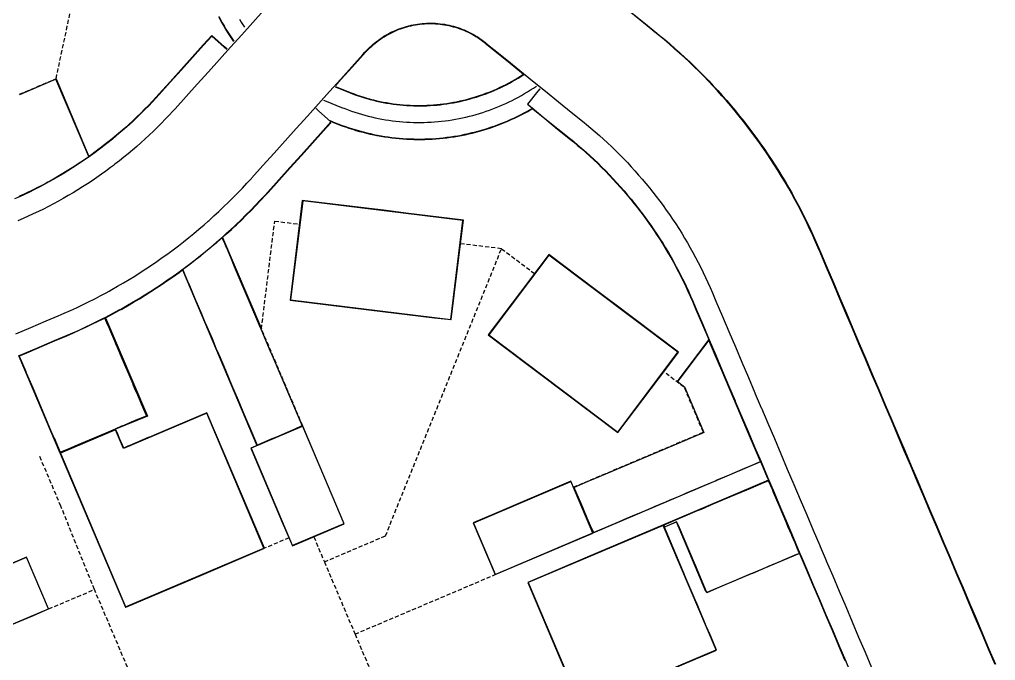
# Model space of a CAD drawing. Header units: metres. Extents: x 337936 to 338461, y 373266 to 374024.
# Drawn here: x 338154.7 to 338213.5, y 373407.8 to 373446.5 of the extents above; entities that cross this region are included whole.
import ezdxf

# ---------------------------------------------------------------- set-up
doc = ezdxf.new("R2010")
doc.units = ezdxf.units.M
doc.linetypes.add('DASHED2', pattern=[0.375, 0.25, -0.125])
for name, color, linetype in [('3D_LINES', 4, 'Continuous'), ('PLOTS EXTERNAL LEVEL', 3, 'Continuous'), ('PLOTS FFL', 1, 'Continuous')]:
    doc.layers.add(name, color=color, linetype=linetype)
doc.layers.add('GARAGES FFL', color=150, linetype='Continuous', lineweight=0)

msp = doc.modelspace()

# ---------------------------------------------------------------- linework, layer by layer
at = {"layer": '3D_LINES', "linetype": 'DASHED2'}
for points in [[(338156.926, 373442.923, 33.716), (338157.979, 373447.878, 33.675)], [(338154.721, 373441.987, 33.675), (338156.926, 373442.923, 33.716)], [(338169.301, 373427.842, 33.891), (338170.099, 373434.338, 33.863)], [(338170.099, 373434.338, 33.863), (338171.588, 373434.155, 33.825)], [(338183.767, 373432.672, 33.9), (338181.294, 373432.975, 33.825)], [(338176.773, 373415.36, 33.942), (338183.767, 373432.672, 33.9), (338183.767, 373432.672, 33.9)], [(338183.767, 373432.672, 33.9), (338185.757, 373431.172, 33.975)], [(338171.79, 373421.979, 33.9), (338169.301, 373427.842, 33.891)], [(338194.779, 373424.325, 34), (338193.542, 373425.257, 33.975)], [(338195.932, 373421.61, 34.02), (338194.779, 373424.325, 34)], [(338188.094, 373418.294, 34.05), (338195.932, 373421.61, 34.02)], [(338157.217, 373417.145, 33.858), (338155.9, 373420.247, 33.858)], [(338159.237, 373412.128, 33.855), (338157.217, 373417.145, 33.858)], [(338173.091, 373413.797, 33.923), (338176.773, 373415.36, 33.942)], [(338170.962, 373415.242, 33.9), (338169.483, 373414.614, 33.9)], [(338172.451, 373415.304, 33.9), (338173.091, 373413.797, 33.923)], [(338173.091, 373413.797, 33.923), (338174.94, 373409.44, 34)], [(338174.94, 373409.44, 34), (338183.386, 373413.025, 34.05)], [(338156.476, 373410.956, 33.75), (338159.237, 373412.128, 33.855)], [(338164.01, 373400.884, 34), (338159.237, 373412.128, 33.855)], [(338174.94, 373409.44, 34), (338176.349, 373406.122, 34)]]:
    msp.add_polyline3d(points, dxfattribs=at)
at = {"layer": '3D_LINES'}
for points in [[(338169.451, 373447.058, 33.756), (338168.781, 373446.315, 33.77), (338168.112, 373445.571, 33.785), (338167.443, 373444.828, 33.799), (338166.774, 373444.085, 33.811), (338166.105, 373443.342, 33.822), (338165.436, 373442.599, 33.831), (338164.767, 373441.856, 33.839), (338164.098, 373441.113, 33.846), (338163.97, 373440.972, 33.847), (338163.739, 373440.722, 33.849), (338163.505, 373440.476, 33.851), (338163.269, 373440.232, 33.852), (338163.029, 373439.992, 33.854), (338162.786, 373439.755, 33.855), (338162.54, 373439.521, 33.856), (338162.292, 373439.29, 33.857), (338162.04, 373439.062, 33.857), (338161.785, 373438.837, 33.858), (338161.528, 373438.616, 33.858), (338161.268, 373438.398, 33.858), (338161.005, 373438.183, 33.858), (338160.74, 373437.971, 33.857), (338160.471, 373437.762, 33.856), (338160.385, 373437.697, 33.856), (338160.202, 373437.559, 33.854), (338159.928, 373437.357, 33.851), (338159.665, 373437.168, 33.848), (338159.654, 373437.16, 33.848), (338159.374, 373436.965, 33.847), (338159.093, 373436.774, 33.845), (338158.81, 373436.586, 33.843), (338158.524, 373436.403, 33.841), (338158.237, 373436.223, 33.839), (338157.947, 373436.046, 33.837), (338157.655, 373435.873, 33.834), (338157.36, 373435.704, 33.831), (338157.064, 373435.539, 33.828), (338156.765, 373435.377, 33.825), (338156.465, 373435.22, 33.821), (338156.162, 373435.066, 33.817), (338155.858, 373434.915, 33.814), (338155.551, 373434.769, 33.81), (338155.243, 373434.627, 33.805), (338154.933, 373434.488, 33.801), (338154.62, 373434.353, 33.796)], [(338166.71, 373446.669, 33.768), (338166.813, 373446.475, 33.77), (338166.918, 373446.283, 33.773), (338167.027, 373446.092, 33.775), (338167.139, 373445.903, 33.777), (338167.254, 373445.716, 33.78), (338167.372, 373445.531, 33.782), (338167.493, 373445.348, 33.785), (338167.617, 373445.167, 33.787), (338167.62, 373445.163, 33.787)], [(338166.732, 373446.681, 33.768), (338166.835, 373446.487, 33.77), (338166.94, 373446.295, 33.773), (338167.049, 373446.105, 33.775), (338167.16, 373445.916, 33.777), (338167.275, 373445.729, 33.78), (338167.393, 373445.545, 33.782), (338167.514, 373445.362, 33.785), (338167.638, 373445.181, 33.787), (338167.641, 373445.177, 33.787)], [(338167.975, 373446.502, 33.785), (338168.084, 373446.323, 33.785), (338168.196, 373446.145, 33.784), (338168.27, 373446.031, 33.784)], [(338213.512, 373407.608, 34.09), (338213.121, 373408.529, 34.095), (338212.73, 373409.449, 34.099), (338212.34, 373410.37, 34.102), (338211.949, 373411.291, 34.104), (338211.558, 373412.211, 34.105), (338211.168, 373413.132, 34.104), (338210.777, 373414.052, 34.103), (338210.386, 373414.973, 34.101), (338209.995, 373415.893, 34.098), (338209.605, 373416.814, 34.094), (338209.214, 373417.734, 34.089), (338208.823, 373418.655, 34.083), (338208.432, 373419.575, 34.076), (338208.042, 373420.496, 34.068), (338207.651, 373421.416, 34.059), (338207.26, 373422.337, 34.049), (338206.87, 373423.257, 34.039), (338206.479, 373424.178, 34.029), (338206.088, 373425.098, 34.018), (338205.697, 373426.019, 34.008), (338205.307, 373426.939, 33.998), (338204.916, 373427.86, 33.988), (338204.525, 373428.78, 33.978), (338204.134, 373429.701, 33.968), (338203.744, 373430.621, 33.958), (338203.353, 373431.542, 33.948), (338202.962, 373432.462, 33.938), (338202.849, 373432.728, 33.935), (338202.69, 373433.096, 33.931), (338202.526, 373433.464, 33.927), (338202.357, 373433.831, 33.924), (338202.184, 373434.195, 33.92), (338202.007, 373434.557, 33.916), (338201.825, 373434.917, 33.913), (338201.639, 373435.275, 33.909), (338201.449, 373435.63, 33.905), (338201.254, 373435.984, 33.902), (338201.055, 373436.334, 33.898), (338200.852, 373436.683, 33.894), (338200.644, 373437.029, 33.891), (338200.433, 373437.372, 33.887), (338200.217, 373437.713, 33.884), (338199.997, 373438.051, 33.88), (338199.774, 373438.387, 33.876), (338199.546, 373438.719, 33.873), (338199.314, 373439.049, 33.869), (338199.078, 373439.377, 33.865), (338198.839, 373439.701, 33.862), (338198.595, 373440.022, 33.858), (338198.348, 373440.341, 33.854), (338198.096, 373440.656, 33.851), (338197.841, 373440.969, 33.847), (338197.582, 373441.278, 33.843), (338197.32, 373441.584, 33.84), (338197.054, 373441.887, 33.836), (338196.784, 373442.187, 33.832), (338196.511, 373442.483, 33.829), (338196.234, 373442.776, 33.825), (338195.953, 373443.066, 33.821), (338195.669, 373443.353, 33.818), (338195.382, 373443.636, 33.814), (338195.091, 373443.915, 33.81), (338194.797, 373444.191, 33.807), (338194.5, 373444.463, 33.803), (338194.199, 373444.732, 33.8), (338193.895, 373444.997, 33.796), (338193.588, 373445.259, 33.792), (338193.279, 373445.516, 33.789), (338193.108, 373445.655, 33.787), (338192.329, 373446.285, 33.776), (338191.552, 373446.915, 33.766)], [(338191.568, 373446.934, 33.766), (338192.345, 373446.305, 33.776), (338193.123, 373445.675, 33.787), (338193.294, 373445.535, 33.789), (338193.604, 373445.278, 33.792), (338193.911, 373445.016, 33.796), (338194.216, 373444.751, 33.8), (338194.516, 373444.482, 33.803), (338194.814, 373444.209, 33.807), (338195.108, 373443.933, 33.81), (338195.399, 373443.654, 33.814), (338195.687, 373443.37, 33.818), (338195.971, 373443.084, 33.821), (338196.252, 373442.794, 33.825), (338196.529, 373442.5, 33.829), (338196.802, 373442.204, 33.832), (338197.072, 373441.904, 33.836), (338197.339, 373441.6, 33.84), (338197.602, 373441.294, 33.843), (338197.861, 373440.985, 33.847), (338198.116, 373440.672, 33.851), (338198.367, 373440.356, 33.854), (338198.615, 373440.037, 33.858), (338198.859, 373439.716, 33.862), (338199.098, 373439.391, 33.865), (338199.334, 373439.064, 33.869), (338199.566, 373438.734, 33.873), (338199.794, 373438.401, 33.876), (338200.018, 373438.065, 33.88), (338200.238, 373437.726, 33.884), (338200.454, 373437.385, 33.887), (338200.666, 373437.042, 33.891), (338200.873, 373436.695, 33.894), (338201.077, 373436.347, 33.898), (338201.276, 373435.996, 33.902), (338201.47, 373435.642, 33.905), (338201.661, 373435.287, 33.909), (338201.847, 373434.929, 33.913), (338202.029, 373434.568, 33.916), (338202.207, 373434.206, 33.92), (338202.38, 373433.841, 33.924), (338202.549, 373433.475, 33.927), (338202.713, 373433.106, 33.931), (338202.872, 373432.738, 33.935), (338202.985, 373432.472, 33.938), (338203.376, 373431.551, 33.948), (338203.767, 373430.631, 33.958), (338204.157, 373429.71, 33.968), (338204.548, 373428.79, 33.978), (338204.939, 373427.869, 33.988), (338205.33, 373426.949, 33.998), (338205.72, 373426.028, 34.008), (338206.111, 373425.108, 34.018), (338206.502, 373424.187, 34.029), (338206.893, 373423.267, 34.039), (338207.283, 373422.346, 34.049), (338207.674, 373421.426, 34.059), (338208.065, 373420.505, 34.068), (338208.455, 373419.585, 34.076), (338208.846, 373418.664, 34.083), (338209.237, 373417.744, 34.089), (338209.628, 373416.823, 34.094), (338210.018, 373415.903, 34.098), (338210.409, 373414.982, 34.101), (338210.8, 373414.062, 34.103), (338211.191, 373413.141, 34.104), (338211.581, 373412.221, 34.105), (338211.972, 373411.3, 34.104), (338212.363, 373410.38, 34.102), (338212.753, 373409.459, 34.099), (338213.144, 373408.539, 34.095), (338213.535, 373407.618, 34.09)], [(338154.489, 373427.536, 33.759), (338155.41, 373427.927, 33.772), (338156.33, 373428.317, 33.786), (338157.056, 373428.625, 33.796), (338157.421, 373428.783, 33.801), (338157.787, 373428.946, 33.805), (338158.15, 373429.113, 33.809), (338158.511, 373429.285, 33.813), (338158.871, 373429.461, 33.817), (338159.226, 373429.641, 33.82), (338159.291, 373429.674, 33.821), (338159.583, 373429.827, 33.825), (338159.935, 373430.015, 33.831), (338160.114, 373430.113, 33.833), (338160.287, 373430.209, 33.835), (338160.634, 373430.406, 33.838), (338160.98, 373430.608, 33.84), (338161.323, 373430.814, 33.843), (338161.663, 373431.024, 33.845), (338162.001, 373431.238, 33.847), (338162.337, 373431.456, 33.849), (338162.67, 373431.678, 33.851), (338162.998, 373431.904, 33.852), (338163.004, 373431.908, 33.852), (338163.327, 373432.135, 33.851), (338163.65, 373432.368, 33.85), (338163.763, 373432.451, 33.85), (338163.974, 373432.608, 33.851), (338164.292, 373432.849, 33.852), (338164.608, 373433.095, 33.852), (338164.921, 373433.344, 33.853), (338165.23, 373433.598, 33.853), (338165.537, 373433.855, 33.853), (338165.84, 373434.115, 33.853), (338166.096, 373434.34, 33.852), (338166.142, 373434.381, 33.853), (338166.438, 373434.648, 33.854), (338166.731, 373434.918, 33.856), (338166.788, 373434.971, 33.856), (338167.023, 373435.195, 33.855), (338167.31, 373435.473, 33.854), (338167.594, 373435.755, 33.853), (338167.874, 373436.04, 33.851), (338168.151, 373436.329, 33.85), (338168.425, 373436.621, 33.848), (338168.694, 373436.915, 33.846), (338168.723, 373436.947, 33.846), (338169.392, 373437.691, 33.839), (338170.061, 373438.434, 33.831), (338170.73, 373439.177, 33.822), (338171.399, 373439.92, 33.811), (338172.068, 373440.664, 33.799), (338172.738, 373441.407, 33.785), (338173.407, 373442.15, 33.77), (338174.076, 373442.893, 33.756), (338174.745, 373443.636, 33.741), (338175.414, 373444.379, 33.726), (338175.539, 373444.518, 33.723), (338175.635, 373444.621, 33.721), (338175.729, 373444.719, 33.719), (338175.827, 373444.814, 33.717), (338175.926, 373444.906, 33.715), (338176.028, 373444.996, 33.713), (338176.132, 373445.083, 33.711), (338176.239, 373445.168, 33.71), (338176.347, 373445.249, 33.708), (338176.458, 373445.328, 33.707), (338176.571, 373445.404, 33.705), (338176.685, 373445.477, 33.704), (338176.802, 373445.547, 33.703), (338176.92, 373445.615, 33.702), (338177.04, 373445.679, 33.701), (338177.161, 373445.74, 33.7), (338177.284, 373445.797, 33.7), (338177.409, 373445.852, 33.699), (338177.534, 373445.903, 33.698), (338177.662, 373445.952, 33.698), (338177.79, 373445.996, 33.698), (338177.919, 373446.038, 33.697), (338178.05, 373446.076, 33.697), (338178.181, 373446.111, 33.697), (338178.313, 373446.143, 33.697), (338178.446, 373446.171, 33.698), (338178.58, 373446.195, 33.698), (338178.714, 373446.217, 33.698), (338178.849, 373446.234, 33.699), (338178.984, 373446.249, 33.699), (338179.119, 373446.259, 33.7), (338179.255, 373446.267, 33.701), (338179.391, 373446.271, 33.701), (338179.527, 373446.271, 33.702), (338179.663, 373446.268, 33.703), (338179.798, 373446.261, 33.704), (338179.934, 373446.251, 33.704), (338180.069, 373446.237, 33.705), (338180.204, 373446.22, 33.706), (338180.338, 373446.2, 33.706), (338180.472, 373446.176, 33.707), (338180.605, 373446.148, 33.708), (338180.737, 373446.118, 33.709), (338180.869, 373446.083, 33.709), (338181, 373446.046, 33.71), (338181.129, 373446.005, 33.711), (338181.258, 373445.961, 33.712), (338181.385, 373445.913, 33.712), (338181.511, 373445.862, 33.713), (338181.636, 373445.808, 33.714), (338181.759, 373445.751, 33.715), (338181.881, 373445.691, 33.716), (338182.001, 373445.627, 33.716), (338182.119, 373445.561, 33.717), (338182.236, 373445.491, 33.718), (338182.351, 373445.419, 33.719), (338182.464, 373445.343, 33.719), (338182.575, 373445.265, 33.72), (338182.684, 373445.184, 33.721), (338182.794, 373445.097, 33.722), (338182.8, 373445.093, 33.722), (338183.309, 373444.68, 33.725), (338184.086, 373444.051, 33.732), (338184.863, 373443.422, 33.739), (338185.641, 373442.792, 33.747), (338186.418, 373442.163, 33.756), (338187.195, 373441.534, 33.766), (338187.972, 373440.904, 33.776), (338188.748, 373440.276, 33.787), (338188.896, 373440.155, 33.789), (338189.155, 373439.939, 33.793), (338189.411, 373439.721, 33.796), (338189.664, 373439.499, 33.8), (338189.914, 373439.275, 33.804), (338190.161, 373439.047, 33.808), (338190.406, 373438.816, 33.812), (338190.647, 373438.582, 33.816), (338190.885, 373438.344, 33.819), (338191.121, 373438.104, 33.823), (338191.353, 373437.861, 33.827), (338191.582, 373437.615, 33.831), (338191.808, 373437.366, 33.835), (338192.031, 373437.114, 33.839), (338192.251, 373436.86, 33.842), (338192.467, 373436.602, 33.846), (338192.68, 373436.342, 33.85), (338192.89, 373436.079, 33.854), (338193.097, 373435.814, 33.858), (338193.3, 373435.546, 33.862), (338193.499, 373435.275, 33.866), (338193.696, 373435.002, 33.869), (338193.888, 373434.727, 33.873), (338194.078, 373434.449, 33.877), (338194.263, 373434.169, 33.881), (338194.446, 373433.886, 33.885), (338194.624, 373433.601, 33.889), (338194.799, 373433.314, 33.892), (338194.97, 373433.024, 33.896), (338195.138, 373432.733, 33.9), (338195.302, 373432.439, 33.904), (338195.462, 373432.144, 33.908), (338195.618, 373431.846, 33.912), (338195.771, 373431.546, 33.915), (338195.92, 373431.245, 33.919), (338196.065, 373430.941, 33.923), (338196.206, 373430.636, 33.927), (338196.343, 373430.329, 33.931), (338196.478, 373430.018, 33.935), (338196.692, 373429.513, 33.94), (338197.083, 373428.592, 33.95), (338197.474, 373427.672, 33.96), (338197.864, 373426.751, 33.971), (338198.255, 373425.831, 33.981), (338198.646, 373424.91, 33.991), (338199.037, 373423.99, 34.001), (338199.061, 373423.931, 34.002), (338199.418, 373423.09, 33.911), (338199.427, 373423.069, 33.911), (338199.818, 373422.149, 33.921), (338200.209, 373421.228, 33.931), (338200.599, 373420.308, 33.941), (338200.99, 373419.387, 33.951), (338201.381, 373418.467, 33.961), (338201.772, 373417.546, 33.97), (338202.162, 373416.626, 33.978), (338202.553, 373415.705, 33.985), (338202.944, 373414.785, 33.99), (338202.974, 373414.713, 33.991), (338203.331, 373413.872, 34.095), (338203.335, 373413.864, 34.095), (338203.725, 373412.944, 34.099), (338204.116, 373412.023, 34.102), (338204.507, 373411.103, 34.104), (338204.898, 373410.182, 34.105), (338205.288, 373409.262, 34.104), (338205.679, 373408.341, 34.103), (338206.07, 373407.421, 34.101)], [(338173.774, 373442.521, 33.763), (338174.094, 373442.876, 33.756), (338174.764, 373443.619, 33.741), (338175.433, 373444.363, 33.726), (338175.558, 373444.501, 33.723), (338175.653, 373444.604, 33.721), (338175.747, 373444.701, 33.719), (338175.844, 373444.796, 33.717), (338175.943, 373444.888, 33.715), (338176.044, 373444.977, 33.713), (338176.148, 373445.064, 33.711), (338176.254, 373445.148, 33.71), (338176.362, 373445.229, 33.708), (338176.472, 373445.308, 33.707), (338176.584, 373445.383, 33.705), (338176.699, 373445.456, 33.704), (338176.814, 373445.526, 33.703), (338176.932, 373445.593, 33.702), (338177.051, 373445.656, 33.701), (338177.172, 373445.717, 33.7), (338177.295, 373445.775, 33.7), (338177.418, 373445.829, 33.699), (338177.544, 373445.88, 33.698), (338177.67, 373445.928, 33.698), (338177.798, 373445.973, 33.698), (338177.927, 373446.014, 33.697), (338178.056, 373446.052, 33.697), (338178.187, 373446.087, 33.697), (338178.319, 373446.118, 33.697), (338178.451, 373446.146, 33.698), (338178.584, 373446.171, 33.698), (338178.718, 373446.192, 33.698), (338178.852, 373446.209, 33.699), (338178.986, 373446.224, 33.699), (338179.121, 373446.234, 33.7), (338179.256, 373446.242, 33.701), (338179.391, 373446.246, 33.701), (338179.526, 373446.246, 33.702), (338179.662, 373446.243, 33.703), (338179.797, 373446.236, 33.704), (338179.932, 373446.226, 33.704), (338180.066, 373446.213, 33.705), (338180.2, 373446.196, 33.706), (338180.334, 373446.175, 33.706), (338180.467, 373446.151, 33.707), (338180.6, 373446.124, 33.708), (338180.731, 373446.093, 33.709), (338180.862, 373446.059, 33.709), (338180.992, 373446.022, 33.71), (338181.121, 373445.981, 33.711), (338181.249, 373445.937, 33.712), (338181.376, 373445.89, 33.712), (338181.501, 373445.839, 33.713), (338181.625, 373445.785, 33.714), (338181.748, 373445.729, 33.715), (338181.869, 373445.668, 33.716), (338181.989, 373445.605, 33.716), (338182.107, 373445.539, 33.717), (338182.223, 373445.47, 33.718), (338182.337, 373445.398, 33.719), (338182.45, 373445.323, 33.719), (338182.561, 373445.245, 33.72), (338182.669, 373445.164, 33.721), (338182.779, 373445.078, 33.722), (338182.784, 373445.073, 33.722), (338183.293, 373444.661, 33.725), (338184.071, 373444.032, 33.732), (338184.848, 373443.402, 33.739), (338185.1, 373443.198, 33.741)], [(338167.214, 373444.681, 33.821), (338167.053, 373444.826, 33.827), (338166.31, 373445.495, 33.852), (338165.817, 373444.947, 33.861), (338165.148, 373444.204, 33.872), (338164.479, 373443.461, 33.881), (338163.809, 373442.717, 33.889), (338163.14, 373441.974, 33.896), (338162.961, 373441.777, 33.897), (338162.735, 373441.535, 33.899), (338162.507, 373441.296, 33.901), (338162.276, 373441.06, 33.903), (338162.041, 373440.828, 33.904), (338161.804, 373440.598, 33.905), (338161.564, 373440.371, 33.906), (338161.321, 373440.147, 33.907), (338161.074, 373439.927, 33.907), (338160.826, 373439.71, 33.908), (338160.574, 373439.496, 33.908), (338160.319, 373439.285, 33.908), (338160.062, 373439.077, 33.907), (338159.802, 373438.873, 33.907), (338159.605, 373438.722, 33.906), (338159.605, 373438.722, 33.906), (338159.54, 373438.672, 33.906), (338159.275, 373438.475, 33.905), (338159.008, 373438.281, 33.904), (338158.922, 373438.22, 33.903), (338158.922, 373438.22, 33.903), (338158.738, 373438.091, 33.902), (338158.465, 373437.904, 33.901), (338158.19, 373437.72, 33.899), (338157.913, 373437.54, 33.897), (338157.634, 373437.364, 33.895), (338157.352, 373437.192, 33.892), (338157.068, 373437.023, 33.889), (338156.782, 373436.857, 33.887), (338156.494, 373436.696, 33.883), (338156.204, 373436.538, 33.88), (338155.912, 373436.384, 33.877), (338155.617, 373436.233, 33.873), (338155.321, 373436.087, 33.869), (338155.023, 373435.944, 33.865), (338154.723, 373435.805, 33.86), (338154.422, 373435.67, 33.856)], [(338167.231, 373444.699, 33.821), (338167.07, 373444.844, 33.827), (338166.308, 373445.53, 33.852), (338165.798, 373444.964, 33.861), (338165.129, 373444.22, 33.872), (338164.46, 373443.477, 33.881), (338163.791, 373442.734, 33.889), (338163.122, 373441.991, 33.896), (338162.942, 373441.794, 33.897), (338162.717, 373441.552, 33.899), (338162.489, 373441.314, 33.901), (338162.258, 373441.078, 33.903), (338162.024, 373440.845, 33.904), (338161.787, 373440.616, 33.905), (338161.547, 373440.389, 33.906), (338161.304, 373440.166, 33.907), (338161.058, 373439.946, 33.907), (338160.809, 373439.729, 33.908), (338160.558, 373439.515, 33.908), (338160.304, 373439.304, 33.908), (338160.047, 373439.097, 33.907), (338159.787, 373438.893, 33.907), (338159.59, 373438.742, 33.906), (338159.525, 373438.692, 33.906), (338159.26, 373438.495, 33.905), (338158.993, 373438.301, 33.904), (338158.907, 373438.241, 33.903), (338158.904, 373438.238, 33.903)], [(338173.751, 373442.425, 33.764), (338173.935, 373442.35, 33.763), (338174.498, 373442.122, 33.759), (338174.688, 373442.048, 33.758), (338174.878, 373441.976, 33.757), (338175.069, 373441.909, 33.756), (338175.262, 373441.844, 33.755), (338175.456, 373441.783, 33.754), (338175.651, 373441.726, 33.753), (338175.799, 373441.684, 33.752), (338175.847, 373441.671, 33.752), (338176.044, 373441.621, 33.751), (338176.242, 373441.574, 33.751), (338176.44, 373441.53, 33.75), (338176.639, 373441.49, 33.75), (338176.839, 373441.453, 33.749), (338177.04, 373441.42, 33.749), (338177.241, 373441.391, 33.748), (338177.442, 373441.365, 33.748), (338177.644, 373441.343, 33.748), (338177.847, 373441.324, 33.747), (338178.049, 373441.309, 33.747), (338178.252, 373441.297, 33.746), (338178.455, 373441.289, 33.746), (338178.659, 373441.285, 33.745), (338178.862, 373441.284, 33.745), (338179.065, 373441.287, 33.744), (338179.268, 373441.294, 33.744), (338179.471, 373441.304, 33.743), (338179.674, 373441.317, 33.743), (338179.877, 373441.335, 33.743), (338180.079, 373441.355, 33.742), (338180.281, 373441.38, 33.742), (338180.482, 373441.408, 33.741), (338180.683, 373441.439, 33.741), (338180.883, 373441.474, 33.74), (338181.082, 373441.513, 33.74), (338181.281, 373441.555, 33.739), (338181.479, 373441.601, 33.739), (338181.676, 373441.65, 33.738), (338181.873, 373441.703, 33.738), (338182.068, 373441.759, 33.738), (338182.262, 373441.818, 33.737), (338182.456, 373441.881, 33.737), (338182.648, 373441.948, 33.736), (338182.839, 373442.018, 33.736), (338183.028, 373442.091, 33.735), (338183.137, 373442.135, 33.735), (338183.325, 373442.213, 33.736), (338183.511, 373442.295, 33.736), (338183.695, 373442.38, 33.737), (338183.878, 373442.468, 33.737), (338184.06, 373442.56, 33.738), (338184.24, 373442.654, 33.739), (338184.418, 373442.752, 33.739), (338184.594, 373442.853, 33.74), (338184.769, 373442.958, 33.74), (338184.941, 373443.065, 33.741), (338185.112, 373443.175, 33.742)], [(338173.761, 373442.448, 33.764), (338173.944, 373442.373, 33.763), (338174.508, 373442.145, 33.759), (338174.697, 373442.071, 33.758), (338174.886, 373442, 33.757), (338175.078, 373441.932, 33.756), (338175.27, 373441.868, 33.755), (338175.463, 373441.807, 33.754), (338175.658, 373441.75, 33.753), (338175.805, 373441.709, 33.752), (338175.853, 373441.696, 33.752), (338176.05, 373441.645, 33.751), (338176.247, 373441.598, 33.751), (338176.445, 373441.555, 33.75), (338176.644, 373441.515, 33.75), (338176.843, 373441.478, 33.749), (338177.044, 373441.445, 33.749), (338177.244, 373441.416, 33.748), (338177.445, 373441.39, 33.748), (338177.647, 373441.368, 33.748), (338177.849, 373441.349, 33.747), (338178.051, 373441.334, 33.747), (338178.254, 373441.322, 33.746), (338178.456, 373441.314, 33.746), (338178.659, 373441.31, 33.745), (338178.862, 373441.309, 33.745), (338179.065, 373441.312, 33.744), (338179.267, 373441.319, 33.744), (338179.47, 373441.329, 33.743), (338179.672, 373441.342, 33.743), (338179.874, 373441.359, 33.743), (338180.076, 373441.38, 33.742), (338180.277, 373441.405, 33.742), (338180.478, 373441.432, 33.741), (338180.679, 373441.464, 33.741), (338180.878, 373441.499, 33.74), (338181.077, 373441.537, 33.74), (338181.276, 373441.58, 33.739), (338181.473, 373441.625, 33.739), (338181.67, 373441.674, 33.738), (338181.866, 373441.727, 33.738), (338182.061, 373441.783, 33.738), (338182.255, 373441.842, 33.737), (338182.448, 373441.905, 33.737), (338182.639, 373441.971, 33.736), (338182.83, 373442.041, 33.736), (338183.019, 373442.114, 33.735), (338183.128, 373442.158, 33.735), (338183.315, 373442.236, 33.736), (338183.5, 373442.318, 33.736), (338183.685, 373442.402, 33.737), (338183.867, 373442.491, 33.737), (338184.048, 373442.582, 33.738), (338184.228, 373442.676, 33.739), (338184.405, 373442.774, 33.739), (338184.581, 373442.875, 33.74), (338184.756, 373442.979, 33.74), (338184.928, 373443.086, 33.741), (338185.098, 373443.196, 33.742)], [(338173.047, 373441.631, 33.782), (338173.21, 373441.565, 33.782), (338174.123, 373441.195, 33.78), (338174.321, 373441.117, 33.779), (338174.519, 373441.043, 33.779), (338174.719, 373440.972, 33.779), (338174.92, 373440.904, 33.778), (338175.123, 373440.839, 33.778), (338175.326, 373440.779, 33.777), (338175.53, 373440.721, 33.777), (338175.736, 373440.667, 33.776), (338175.942, 373440.617, 33.776), (338176.149, 373440.57, 33.775), (338176.357, 373440.526, 33.775), (338176.565, 373440.487, 33.775), (338176.774, 373440.45, 33.774), (338176.984, 373440.417, 33.774), (338177.194, 373440.388, 33.773), (338177.405, 373440.363, 33.773), (338177.616, 373440.341, 33.772), (338177.827, 373440.322, 33.772), (338178.039, 373440.308, 33.772), (338178.251, 373440.296, 33.771), (338178.463, 373440.289, 33.771), (338178.675, 373440.285, 33.77), (338178.888, 373440.284, 33.77), (338179.1, 373440.288, 33.769), (338179.312, 373440.295, 33.769), (338179.524, 373440.305, 33.768), (338179.736, 373440.319, 33.768), (338179.947, 373440.337, 33.768), (338180.158, 373440.358, 33.767), (338180.369, 373440.383, 33.767), (338180.579, 373440.411, 33.766), (338180.789, 373440.443, 33.766), (338180.999, 373440.479, 33.765), (338181.207, 373440.518, 33.765), (338181.415, 373440.561, 33.765), (338181.622, 373440.607, 33.764), (338181.829, 373440.657, 33.764), (338182.034, 373440.71, 33.763), (338182.238, 373440.767, 33.763), (338182.442, 373440.827, 33.762), (338182.644, 373440.891, 33.762), (338182.846, 373440.958, 33.762), (338183.046, 373441.028, 33.761), (338183.245, 373441.102, 33.761), (338183.443, 373441.179, 33.76), (338183.639, 373441.26, 33.76), (338183.834, 373441.344, 33.759), (338184.027, 373441.431, 33.759), (338184.219, 373441.522, 33.758), (338184.41, 373441.616, 33.758), (338184.599, 373441.713, 33.758), (338184.786, 373441.813, 33.757), (338184.971, 373441.916, 33.757), (338185.155, 373442.023, 33.756), (338185.336, 373442.133, 33.756), (338185.516, 373442.245, 33.755), (338185.694, 373442.361, 33.755), (338185.87, 373442.48, 33.755)], [(338186.085, 373442.319, 33.773), (338185.959, 373442.164, 33.778), (338185.33, 373441.387, 33.803), (338185.607, 373441.162, 33.806), (338186.384, 373440.533, 33.816), (338187.161, 373439.903, 33.826), (338187.939, 373439.274, 33.837), (338188.118, 373439.128, 33.839), (338188.369, 373438.918, 33.843), (338188.617, 373438.705, 33.847), (338188.863, 373438.488, 33.851), (338189.105, 373438.269, 33.855), (338189.345, 373438.046, 33.859), (338189.582, 373437.821, 33.863), (338189.816, 373437.592, 33.867), (338190.047, 373437.36, 33.871), (338190.275, 373437.125, 33.875), (338190.5, 373436.888, 33.879), (338190.722, 373436.647, 33.883), (338190.941, 373436.404, 33.886), (338191.156, 373436.157, 33.89), (338191.368, 373435.908, 33.894), (338191.578, 373435.657, 33.898), (338191.783, 373435.402, 33.902), (338191.986, 373435.145, 33.906), (338192.185, 373434.885, 33.91), (338192.381, 373434.623, 33.914), (338192.573, 373434.358, 33.918), (338192.762, 373434.091, 33.922), (338192.947, 373433.821, 33.926), (338193.129, 373433.549, 33.93), (338193.308, 373433.275, 33.934), (338193.482, 373432.998, 33.938), (338193.653, 373432.719, 33.941), (338193.821, 373432.438, 33.945), (338193.985, 373432.155, 33.949), (338194.145, 373431.87, 33.953), (338194.302, 373431.582, 33.957), (338194.454, 373431.293, 33.961), (338194.603, 373431.002, 33.965), (338194.749, 373430.708, 33.969), (338194.89, 373430.413, 33.973), (338195.028, 373430.116, 33.977), (338195.161, 373429.818, 33.981), (338195.291, 373429.517, 33.985), (338195.502, 373429.021, 33.99), (338195.893, 373428.1, 34), (338196.283, 373427.18, 34.01), (338196.674, 373426.259, 34.02), (338197.065, 373425.339, 34.031), (338197.456, 373424.418, 34.041), (338197.846, 373423.498, 34.051), (338197.876, 373423.428, 34.052), (338197.876, 373423.428, 34.052), (338198.233, 373422.587, 34.061), (338198.233, 373422.587, 34.061), (338198.237, 373422.577, 34.061), (338198.628, 373421.657, 34.071), (338199.018, 373420.736, 34.081), (338199.409, 373419.815, 34.091), (338199.8, 373418.895, 34.101), (338200.191, 373417.974, 34.111), (338200.581, 373417.054, 34.12), (338200.972, 373416.133, 34.128), (338201.363, 373415.213, 34.135), (338201.754, 373414.292, 34.14), (338201.789, 373414.21, 34.141), (338201.789, 373414.21, 34.141), (338202.144, 373413.372, 34.145), (338202.146, 373413.369, 34.145), (338202.146, 373413.369, 34.145), (338202.535, 373412.451, 34.149), (338202.926, 373411.531, 34.152), (338203.316, 373410.61, 34.154), (338203.707, 373409.69, 34.155), (338204.098, 373408.769, 34.154), (338204.489, 373407.849, 34.153), (338204.879, 373406.928, 34.151)], [(338154.669, 373426.213, 33.809), (338154.993, 373426.35, 33.814), (338155.913, 373426.741, 33.827), (338156.834, 373427.132, 33.841), (338157.557, 373427.439, 33.851), (338157.933, 373427.601, 33.855), (338158.307, 373427.768, 33.86), (338158.679, 373427.939, 33.864), (338159.049, 373428.115, 33.868), (338159.417, 373428.295, 33.871), (338159.783, 373428.479, 33.875), (338159.88, 373428.529, 33.876), (338160.147, 373428.668, 33.878), (338160.508, 373428.861, 33.881), (338160.736, 373428.986, 33.883), (338160.736, 373428.986, 33.883), (338160.867, 373429.058, 33.884), (338161.223, 373429.26, 33.887), (338161.577, 373429.465, 33.89), (338161.929, 373429.675, 33.892), (338162.278, 373429.89, 33.895), (338162.625, 373430.108, 33.897), (338162.969, 373430.33, 33.899), (338163.31, 373430.557, 33.9), (338163.648, 373430.787, 33.902), (338163.737, 373430.849, 33.902), (338163.984, 373431.022, 33.903), (338164.317, 373431.261, 33.904), (338164.526, 373431.414, 33.905), (338164.526, 373431.414, 33.905), (338164.647, 373431.503, 33.905), (338164.974, 373431.749, 33.906), (338165.299, 373432, 33.907), (338165.62, 373432.254, 33.907), (338165.938, 373432.512, 33.908), (338166.253, 373432.774, 33.908), (338166.565, 373433.039, 33.908), (338166.874, 373433.308, 33.907), (338166.952, 373433.377, 33.907), (338166.952, 373433.377, 33.907), (338167.179, 373433.581, 33.907), (338167.482, 373433.857, 33.906), (338167.669, 373434.032, 33.906), (338167.669, 373434.032, 33.906), (338167.781, 373434.137, 33.906), (338168.076, 373434.421, 33.905), (338168.368, 373434.708, 33.903), (338168.657, 373434.998, 33.902), (338168.942, 373435.292, 33.901), (338169.224, 373435.59, 33.899), (338169.502, 373435.89, 33.897), (338169.68, 373436.086, 33.896), (338170.349, 373436.829, 33.889), (338171.018, 373437.572, 33.881), (338171.687, 373438.315, 33.872), (338172.357, 373439.059, 33.861), (338173.026, 373439.802, 33.849), (338173.488, 373440.315, 33.839), (338172.745, 373440.984, 33.814), (338172.575, 373441.137, 33.809)], [(338173.411, 373440.384, 33.837), (338173.422, 373440.4, 33.836), (338173.748, 373440.268, 33.826), (338173.954, 373440.187, 33.819), (338174.161, 373440.109, 33.813), (338174.369, 373440.035, 33.806), (338174.579, 373439.963, 33.8), (338174.789, 373439.896, 33.794), (338175.001, 373439.832, 33.787), (338175.214, 373439.771, 33.781), (338175.428, 373439.714, 33.774), (338175.642, 373439.66, 33.768), (338175.858, 373439.61, 33.762), (338176.074, 373439.563, 33.755), (338176.257, 373439.527, 33.75), (338176.291, 373439.52, 33.75), (338176.509, 373439.481, 33.749), (338176.727, 373439.445, 33.749), (338176.946, 373439.413, 33.749), (338177.165, 373439.384, 33.748), (338177.385, 373439.359, 33.748), (338177.605, 373439.337, 33.747), (338177.826, 373439.32, 33.747), (338178.047, 373439.305, 33.746), (338178.268, 373439.295, 33.746), (338178.489, 373439.288, 33.746), (338178.71, 373439.284, 33.745), (338178.931, 373439.285, 33.745), (338179.152, 373439.289, 33.744), (338179.374, 373439.296, 33.744), (338179.595, 373439.307, 33.743), (338179.815, 373439.322, 33.743), (338180.036, 373439.341, 33.743), (338180.256, 373439.363, 33.742), (338180.476, 373439.388, 33.742), (338180.695, 373439.418, 33.741), (338180.914, 373439.451, 33.741), (338181.132, 373439.487, 33.741), (338181.35, 373439.527, 33.74), (338181.566, 373439.571, 33.74), (338181.783, 373439.618, 33.739), (338181.998, 373439.669, 33.739), (338182.212, 373439.723, 33.738), (338182.426, 373439.781, 33.738), (338182.639, 373439.842, 33.738), (338182.85, 373439.907, 33.737), (338182.903, 373439.923, 33.737), (338182.903, 373439.923, 33.737), (338183.113, 373439.992, 33.742), (338183.322, 373440.065, 33.747), (338183.53, 373440.141, 33.752), (338183.736, 373440.22, 33.758), (338183.941, 373440.303, 33.763), (338184.145, 373440.389, 33.768), (338184.347, 373440.478, 33.773), (338184.548, 373440.571, 33.778), (338184.748, 373440.667, 33.783), (338184.945, 373440.766, 33.788), (338185.141, 373440.869, 33.794), (338185.336, 373440.974, 33.799), (338185.528, 373441.083, 33.804), (338185.625, 373441.139, 33.806), (338185.636, 373441.139, 33.807)], [(338173.495, 373440.344, 33.834), (338173.739, 373440.245, 33.826), (338173.945, 373440.164, 33.819), (338174.152, 373440.086, 33.813), (338174.361, 373440.011, 33.806), (338174.571, 373439.94, 33.8), (338174.782, 373439.872, 33.794), (338174.994, 373439.808, 33.787), (338175.207, 373439.747, 33.781), (338175.421, 373439.69, 33.774), (338175.636, 373439.636, 33.768), (338175.852, 373439.586, 33.762), (338176.069, 373439.539, 33.755), (338176.252, 373439.502, 33.75), (338176.286, 373439.496, 33.75), (338176.504, 373439.456, 33.749), (338176.723, 373439.42, 33.749), (338176.942, 373439.388, 33.749), (338177.162, 373439.359, 33.748), (338177.383, 373439.334, 33.748), (338177.603, 373439.313, 33.747), (338177.824, 373439.295, 33.747), (338178.045, 373439.28, 33.746), (338178.267, 373439.27, 33.746), (338178.488, 373439.263, 33.746), (338178.71, 373439.259, 33.745), (338178.931, 373439.26, 33.745), (338179.153, 373439.264, 33.744), (338179.375, 373439.271, 33.744), (338179.596, 373439.283, 33.743), (338179.817, 373439.297, 33.743), (338180.038, 373439.316, 33.743), (338180.259, 373439.338, 33.742), (338180.479, 373439.364, 33.742), (338180.698, 373439.393, 33.741), (338180.918, 373439.426, 33.741), (338181.136, 373439.462, 33.741), (338181.354, 373439.503, 33.74), (338181.572, 373439.546, 33.74), (338181.788, 373439.594, 33.739), (338182.004, 373439.644, 33.739), (338182.219, 373439.699, 33.738), (338182.433, 373439.757, 33.738), (338182.646, 373439.818, 33.738), (338182.858, 373439.883, 33.737), (338182.91, 373439.899, 33.737), (338183.121, 373439.969, 33.742), (338183.33, 373440.041, 33.747), (338183.538, 373440.117, 33.752), (338183.745, 373440.197, 33.758), (338183.951, 373440.28, 33.763), (338184.155, 373440.366, 33.768), (338184.358, 373440.455, 33.773), (338184.559, 373440.548, 33.778), (338184.759, 373440.644, 33.783), (338184.957, 373440.744, 33.788), (338185.153, 373440.847, 33.794), (338185.348, 373440.953, 33.799), (338185.541, 373441.062, 33.804), (338185.631, 373441.114, 33.806), (338185.634, 373441.114, 33.807)], [(338185.645, 373441.099, 33.807), (338186.369, 373440.513, 33.816), (338187.146, 373439.884, 33.826), (338187.923, 373439.255, 33.837), (338188.102, 373439.109, 33.839), (338188.353, 373438.899, 33.843), (338188.601, 373438.686, 33.847), (338188.846, 373438.47, 33.851), (338189.088, 373438.251, 33.855), (338189.328, 373438.028, 33.859), (338189.565, 373437.803, 33.863), (338189.799, 373437.574, 33.867), (338190.029, 373437.343, 33.871), (338190.257, 373437.108, 33.875), (338190.482, 373436.871, 33.879), (338190.703, 373436.63, 33.883), (338190.922, 373436.387, 33.886), (338191.137, 373436.141, 33.89), (338191.349, 373435.892, 33.894), (338191.558, 373435.641, 33.898), (338191.764, 373435.387, 33.902), (338191.966, 373435.13, 33.906), (338192.165, 373434.87, 33.91), (338192.361, 373434.608, 33.914), (338192.553, 373434.344, 33.918), (338192.741, 373434.077, 33.922), (338192.927, 373433.807, 33.926), (338193.108, 373433.536, 33.93), (338193.286, 373433.262, 33.934), (338193.461, 373432.985, 33.938), (338193.632, 373432.707, 33.941), (338193.799, 373432.426, 33.945), (338193.963, 373432.143, 33.949), (338194.123, 373431.858, 33.953), (338194.28, 373431.571, 33.957), (338194.432, 373431.281, 33.961), (338194.581, 373430.99, 33.965), (338194.726, 373430.697, 33.969), (338194.867, 373430.403, 33.973), (338195.005, 373430.106, 33.977), (338195.138, 373429.808, 33.981), (338195.268, 373429.507, 33.985), (338195.479, 373429.011, 33.99), (338195.87, 373428.09, 34), (338196.251, 373427.192, 34.01)], [(338166.955, 373433.346, 33.907), (338166.969, 373433.359, 33.907), (338167.196, 373433.562, 33.907), (338167.499, 373433.839, 33.906), (338167.686, 373434.013, 33.906), (338167.798, 373434.119, 33.906), (338168.094, 373434.403, 33.905), (338168.386, 373434.69, 33.903), (338168.675, 373434.981, 33.902), (338168.96, 373435.275, 33.901), (338169.242, 373435.573, 33.899), (338169.521, 373435.873, 33.897), (338169.699, 373436.069, 33.896), (338170.368, 373436.812, 33.889), (338171.037, 373437.556, 33.881), (338171.706, 373438.299, 33.872), (338172.375, 373439.042, 33.861), (338173.044, 373439.785, 33.849), (338173.474, 373440.262, 33.84)], [(338159.908, 373428.515, 33.876), (338160.158, 373428.646, 33.878), (338160.52, 373428.839, 33.881), (338160.748, 373428.964, 33.883), (338160.879, 373429.036, 33.884), (338161.236, 373429.238, 33.887), (338161.59, 373429.444, 33.89), (338161.942, 373429.654, 33.892), (338162.291, 373429.868, 33.895), (338162.638, 373430.087, 33.897), (338162.982, 373430.309, 33.899), (338163.324, 373430.536, 33.9), (338163.663, 373430.767, 33.902), (338163.752, 373430.828, 33.902), (338163.999, 373431.002, 33.903), (338164.332, 373431.24, 33.904), (338164.541, 373431.393, 33.905), (338164.549, 373431.399, 33.905)], [(338199.377, 373419.826, 34.091), (338199.386, 373419.806, 34.091), (338199.777, 373418.885, 34.101), (338199.849, 373418.715, 34.103)], [(338201.726, 373414.292, 34.14), (338201.731, 373414.283, 34.14), (338201.766, 373414.2, 34.141), (338202.121, 373413.362, 34.145), (338202.123, 373413.359, 34.145), (338202.512, 373412.442, 34.149), (338202.903, 373411.521, 34.152), (338203.293, 373410.601, 34.154), (338203.684, 373409.68, 34.155), (338204.075, 373408.76, 34.154), (338204.466, 373407.839, 34.153)]]:
    msp.add_polyline3d(points, dxfattribs=at)
at = {"layer": '3D_LINES', "linetype": 'Continuous'}
for points in [[(338154.692, 373435.829, 33.859), (338154.744, 373435.853, 33.86), (338155.028, 373435.983, 33.864), (338155.312, 373436.113, 33.868), (338155.361, 373436.136, 33.869), (338155.409, 373436.157, 33.869), (338155.594, 373436.255, 33.872), (338155.871, 373436.401, 33.875), (338155.919, 373436.426, 33.875), (338156.2, 373436.574, 33.879), (338156.427, 373436.695, 33.881), (338156.48, 373436.722, 33.882), (338156.673, 373436.824, 33.884), (338157.601, 373437.382, 33.893), (338157.898, 373437.561, 33.896), (338158.42, 373437.912, 33.899), (338158.701, 373438.101, 33.901), (338158.891, 373438.229, 33.902), (338156.912, 373442.89, 33.717), (338156.869, 373442.872, 33.716), (338154.719, 373441.959, 33.676)], [(338156.926, 373442.923, 33.716), (338158.904, 373438.238, 33.903)], [(338166.955, 373433.346, 33.907), (338169.301, 373427.842, 33.891)], [(338164.549, 373431.399, 33.905), (338169.015, 373420.801, 33.9)], [(338159.908, 373428.515, 33.876), (338162.425, 373422.575, 33.954), (338160.515, 373421.796, 33.896)], [(338196.251, 373427.192, 34.01), (338194.34, 373424.655, 33.991)], [(338154.675, 373426.188, 33.809), (338157.152, 373420.368, 33.895)], [(338199.377, 373419.826, 34.091), (338189.28, 373415.527, 34.05)], [(338199.382, 373419.816, 34.091), (338199.382, 373419.816, 34.091)], [(338199.849, 373418.715, 34.103), (338193.522, 373416.024, 34.05)], [(338201.726, 373414.292, 34.14), (338196.15, 373411.942, 33.628), (338196.086, 373412.006, 33.628), (338194.313, 373416.202, 34.047), (338193.581, 373415.885, 34.114)]]:
    msp.add_polyline3d(points, dxfattribs=at)
for points in [[(338169.895, 373426.381, 33.892), (338169.345, 373427.677, 33.89), (338169.278, 373427.832, 33.888), (338169.266, 373427.862, 33.888), (338169.246, 373427.908, 33.889), (338168.444, 373429.799, 33.86), (338168.025, 373430.785, 33.876), (338167.683, 373431.59, 33.885), (338167.448, 373432.145, 33.894), (338167.188, 373432.757, 33.901), (338167.162, 373432.818, 33.901), (338167.086, 373432.997, 33.903), (338166.943, 373433.335, 33.907), (338166.876, 373433.279, 33.907), (338166.565, 373433.017, 33.907), (338166.264, 373432.763, 33.908), (338165.938, 373432.488, 33.907), (338165.674, 373432.265, 33.907), (338165.603, 373432.211, 33.907), (338165.313, 373431.987, 33.907), (338164.975, 373431.727, 33.906), (338164.621, 373431.454, 33.905), (338164.557, 373431.405, 33.905), (338164.642, 373431.206, 33.9), (338164.851, 373430.713, 33.889), (338164.907, 373430.582, 33.886), (338164.916, 373430.56, 33.886), (338165.295, 373429.667, 33.866), (338165.683, 373428.752, 33.845), (338165.898, 373428.246, 33.836), (338165.93, 373428.171, 33.836), (338166.321, 373427.251, 33.82), (338166.56, 373426.687, 33.811), (338166.706, 373426.342, 33.815), (338166.743, 373426.256, 33.817), (338167.127, 373425.351, 33.829), (338167.503, 373424.464, 33.841), (338167.894, 373423.544, 33.853), (338168.285, 373422.623, 33.869), (338168.661, 373421.737, 33.884), (338168.722, 373421.593, 33.886), (338169.042, 373420.839, 33.9), (338169.113, 373420.869, 33.9), (338169.947, 373421.223, 33.9), (338170.218, 373421.338, 33.9), (338170.872, 373421.616, 33.9), (338171.323, 373421.807, 33.9), (338171.748, 373422.015, 33.9), (338171.709, 373422.108, 33.899), (338169.905, 373426.357, 33.892)], [(338159.868, 373428.494, 33.875), (338159.786, 373428.455, 33.875), (338159.733, 373428.429, 33.874), (338159.434, 373428.284, 33.871), (338159.061, 373428.104, 33.868), (338158.7, 373427.928, 33.864), (338158.344, 373427.757, 33.86), (338157.959, 373427.588, 33.855), (338157.916, 373427.569, 33.855), (338157.544, 373427.406, 33.851), (338156.809, 373427.094, 33.84), (338155.931, 373426.721, 33.827), (338155.895, 373426.706, 33.827), (338154.995, 373426.324, 33.814), (338154.704, 373426.2, 33.81), (338155.095, 373425.277, 33.831), (338155.13, 373425.197, 33.833), (338155.52, 373424.276, 33.854), (338156.596, 373421.742, 33.883), (338156.795, 373421.272, 33.887), (338156.8, 373421.262, 33.887), (338157.165, 373420.401, 33.895), (338157.703, 373420.629, 33.9), (338158.033, 373420.769, 33.9), (338158.08, 373420.789, 33.9), (338159.944, 373421.581, 33.9), (338160.506, 373421.819, 33.896), (338160.895, 373421.985, 34.025), (338161.02, 373422.038, 34.025), (338161.435, 373422.213, 34.025), (338161.473, 373422.23, 34.025), (338161.849, 373422.389, 34.025), (338161.974, 373422.442, 34.025), (338162.315, 373422.587, 33.954), (338162.366, 373422.609, 33.954), (338162.286, 373422.797, 33.963), (338162.074, 373423.298, 33.924), (338161.803, 373423.935, 33.885), (338161.738, 373424.089, 33.884), (338161.579, 373424.462, 33.877), (338161.562, 373424.502, 33.878), (338161.199, 373425.359, 33.868), (338161.172, 373425.422, 33.869), (338160.808, 373426.279, 33.859), (338160.623, 373426.716, 33.866), (338160.534, 373426.924, 33.864), (338160.506, 373426.992, 33.864), (338160.461, 373427.097, 33.865), (338160.162, 373427.801, 33.87), (338160.134, 373427.867, 33.871), (338160.048, 373428.069, 33.872), (338159.868, 373428.494, 33.875)], [(338196.263, 373427.164, 34.01), (338195.622, 373426.315, 34), (338194.647, 373425.02, 33.992), (338194.376, 373424.66, 33.992), (338194.718, 373424.402, 33.998), (338194.797, 373424.343, 34), (338194.8, 373424.341, 34), (338195.964, 373421.597, 34.021), (338195.83, 373421.54, 34.018), (338195.165, 373421.257, 34.007), (338194.931, 373421.158, 34.01), (338189.262, 373418.752, 34.028), (338188.976, 373418.63, 34.033), (338188.14, 373418.275, 34.05), (338188.17, 373418.204, 34.05), (338188.524, 373417.371, 34.05), (338188.639, 373417.099, 34.05), (338188.917, 373416.446, 34.05), (338189.108, 373415.995, 34.05), (338189.316, 373415.57, 34.049), (338190.217, 373415.952, 34.043), (338190.881, 373416.234, 34.035), (338191.137, 373416.343, 34.035), (338191.802, 373416.625, 34.028), (338192.058, 373416.734, 34.028), (338192.722, 373417.016, 34.017), (338192.978, 373417.124, 34.017), (338193.671, 373417.418, 34.007), (338193.923, 373417.525, 34.004), (338194.624, 373417.823, 34.017), (338194.869, 373417.927, 34.019), (338195.601, 373418.237, 34.032), (338195.733, 373418.294, 34.034), (338196.465, 373418.604, 34.046), (338196.653, 373418.684, 34.048), (338196.771, 373418.734, 34.05), (338197.503, 373419.045, 34.063), (338197.692, 373419.125, 34.064), (338198.424, 373419.436, 34.077), (338198.767, 373419.581, 34.08), (338199.372, 373419.838, 34.09), (338198.596, 373421.668, 34.07), (338198.25, 373422.483, 34.061), (338198.211, 373422.575, 34.06), (338197.042, 373425.328, 34.03), (338196.646, 373426.261, 34.02), (338196.263, 373427.164, 34.01)], [(338199.861, 373418.688, 34.103), (338199.811, 373418.667, 34.103), (338199.565, 373418.562, 34.101), (338198.763, 373418.222, 34.094), (338198.53, 373418.123, 34.09), (338197.843, 373417.831, 34.086), (338197.609, 373417.732, 34.082), (338196.507, 373417.264, 34.07), (338196.273, 373417.165, 34.065), (338195.791, 373416.96, 34.06), (338195.558, 373416.861, 34.056), (338194.666, 373416.483, 34.046), (338194.442, 373416.388, 34.042), (338193.555, 373416.011, 34.05), (338193.598, 373415.909, 34.05), (338193.782, 373415.987, 34.052), (338194.321, 373416.216, 34.047), (338194.468, 373415.869, 34.058), (338195.375, 373413.732, 34.058), (338195.451, 373413.553, 34.064), (338195.491, 373413.459, 34.093), (338195.636, 373413.117, 34.187), (338196.105, 373412.012, 34.187), (338196.159, 373411.956, 33.628), (338196.206, 373411.976, 33.627), (338196.893, 373412.268, 33.62), (338196.974, 373412.302, 33.506), (338197.065, 373412.341, 33.505), (338197.896, 373412.694, 33.5), (338197.975, 373412.727, 33.499), (338198.818, 373413.085, 33.493), (338198.904, 373413.121, 33.492), (338199.74, 373413.476, 33.487), (338199.807, 373413.505, 33.486), (338200.646, 373413.861, 33.481), (338200.727, 373413.895, 33.48), (338201.568, 373414.252, 33.474), (338201.638, 373414.282, 33.474), (338201.717, 373414.315, 33.989), (338201.653, 373414.466, 33.988), (338201.643, 373414.49, 34.04), (338201.63, 373414.52, 34.139), (338201.454, 373414.935, 34.137), (338201.344, 373415.194, 34.135), (338201.265, 373415.38, 34.133), (338201.253, 373415.408, 34.133), (338201.031, 373415.931, 34.129), (338200.938, 373416.149, 34.127), (338200.559, 373417.044, 34.12), (338200.161, 373417.98, 34.111), (338200.09, 373418.148, 34.109), (338199.861, 373418.688, 34.103)]]:
    msp.add_polyline3d(points, close=True, dxfattribs=at)
at = {"layer": 'GARAGES FFL', "linetype": 'Continuous'}
for points, elevation in [([(338171.777, 373421.946), (338168.698, 373420.639), (338171.18, 373414.791), (338174.259, 373416.098)], 33.9), ([(338189.247, 373415.54), (338187.94, 373418.619), (338182.092, 373416.137), (338183.399, 373413.058)], 34.05), ([(338156.443, 373410.969), (338155.136, 373414.048), (338149.289, 373411.566), (338150.596, 373408.487)], 33.75)]:
    msp.add_lwpolyline(points, close=True, dxfattribs=dict(at, elevation=elevation))
at = {"layer": 'PLOTS EXTERNAL LEVEL', "linetype": 'Continuous'}
for points in [[(338181.469, 373434.397, 33.825), (338177.999, 373434.823, 33.975), (338176.808, 373434.97, 33.975), (338172.756, 373435.467, 33.855), (338171.764, 373435.589, 33.825), (338171.269, 373431.554, 33.825), (338171.025, 373429.569, 33.825), (338175.767, 373428.987, 33.825), (338179.737, 373428.499, 33.825), (338180.734, 373428.41, 33.825), (338181.294, 373432.975, 33.825), (338181.469, 373434.397, 33.825)], [(338186.619, 373432.317, 33.9), (338186.017, 373431.518, 33.9), (338185.757, 373431.172, 33.975), (338185.415, 373430.719, 33.9), (338182.969, 373427.473, 33.9), (338183.863, 373426.799, 33.975), (338187.761, 373423.862, 33.975), (338190.778, 373421.588, 33.975), (338193.787, 373425.581, 33.975), (338194.428, 373426.432, 33.975), (338190.435, 373429.441, 34.123), (338190.373, 373429.487, 34.125), (338189.415, 373430.209, 34.125), (338186.619, 373432.317, 33.9)], [(338166.014, 373422.786, 33.9), (338162.833, 373421.435, 33.9), (338162.605, 373421.339, 33.901), (338162.481, 373421.286, 34.05), (338161.376, 373420.817, 34.05), (338161.25, 373420.763, 33.9), (338160.999, 373420.657, 33.9), (338160.755, 373421.231, 33.902), (338160.648, 373421.484, 33.898), (338160.515, 373421.796, 33.896), (338159.889, 373421.53, 33.9), (338157.727, 373420.612, 33.9), (338157.152, 373420.368, 33.895), (338157.172, 373420.321, 33.969), (338158.877, 373416.305, 33.945), (338160.76, 373411.868, 33.918), (338161.107, 373411.058, 33.951), (338161.132, 373411.069, 33.951), (338165.686, 373413.002, 33.923), (338169.483, 373414.614, 33.9), (338167.577, 373419.104, 33.9), (338166.014, 373422.786, 33.9)], [(338171.79, 373421.979, 33.9), (338168.665, 373420.652, 33.9), (338170.619, 373416.05, 33.9), (338171.167, 373414.759, 33.9), (338174.292, 373416.085, 33.9), (338172.338, 373420.688, 33.9), (338171.79, 373421.979, 33.9)], [(338189.28, 373415.527, 34.05), (338187.953, 373418.652, 34.05), (338183.35, 373416.699, 34.05), (338182.059, 373416.151, 34.05), (338183.386, 373413.025, 34.05), (338187.989, 373414.979, 34.05), (338189.28, 373415.527, 34.05)], [(338156.476, 373410.956, 33.75), (338155.149, 373414.081, 33.75), (338150.986, 373412.314, 33.75), (338149.256, 373411.579, 33.75), (338150.582, 373408.454, 33.75), (338154.635, 373410.174, 33.75), (338155.555, 373410.565, 33.75), (338156.476, 373410.956, 33.75)]]:
    msp.add_polyline3d(points, close=True, dxfattribs=at)
msp.add_polyline3d([(338193.162, 373406.961, 34.067), (338195.431, 373407.924, 34.067), (338195.483, 373407.946, 34.05), (338195.924, 373408.133, 34.067), (338196.011, 373408.17, 34.067), (338196.726, 373408.477, 34.114), (338196.501, 373409.006, 34.138), (338196.335, 373409.397, 34.138), (338196.11, 373409.926, 34.163), (338195.944, 373410.318, 34.163), (338195.72, 373410.847, 34.188), (338195.553, 373411.238, 34.188), (338195.441, 373411.503, 34.2), (338194.824, 373412.957, 34.2), (338194.734, 373413.169, 34.13), (338194.701, 373413.246, 34.114), (338193.524, 373416.019, 34.114), (338193.522, 373416.024, 34.05), (338193.522, 373416.024, 34.05), (338188.924, 373414.072, 34.05), (338185.35, 373412.555, 34.05), (338187.303, 373407.954, 34.05), (338188.473, 373405.198, 34.05)], dxfattribs=at)
at = {"layer": 'PLOTS FFL', "linetype": 'Continuous'}
for points, elevation in [([(338181.441, 373434.375), (338171.786, 373435.561), (338171.053, 373429.591), (338180.708, 373428.405)], 33.975), ([(338186.624, 373432.282), (338183.004, 373427.478), (338190.773, 373421.623), (338194.393, 373426.427)], 34.125), ([(338166.001, 373422.753), (338160.986, 373420.624), (338160.502, 373421.763), (338157.185, 373420.355), (338161.117, 373411.09), (338169.45, 373414.627)], 34.05), ([(338193.509, 373415.991), (338185.382, 373412.542), (338188.568, 373405.038), (338196.694, 373408.487)], 34.2)]:
    msp.add_lwpolyline(points, close=True, dxfattribs=dict(at, elevation=elevation))

doc.saveas('drawing.dxf')
